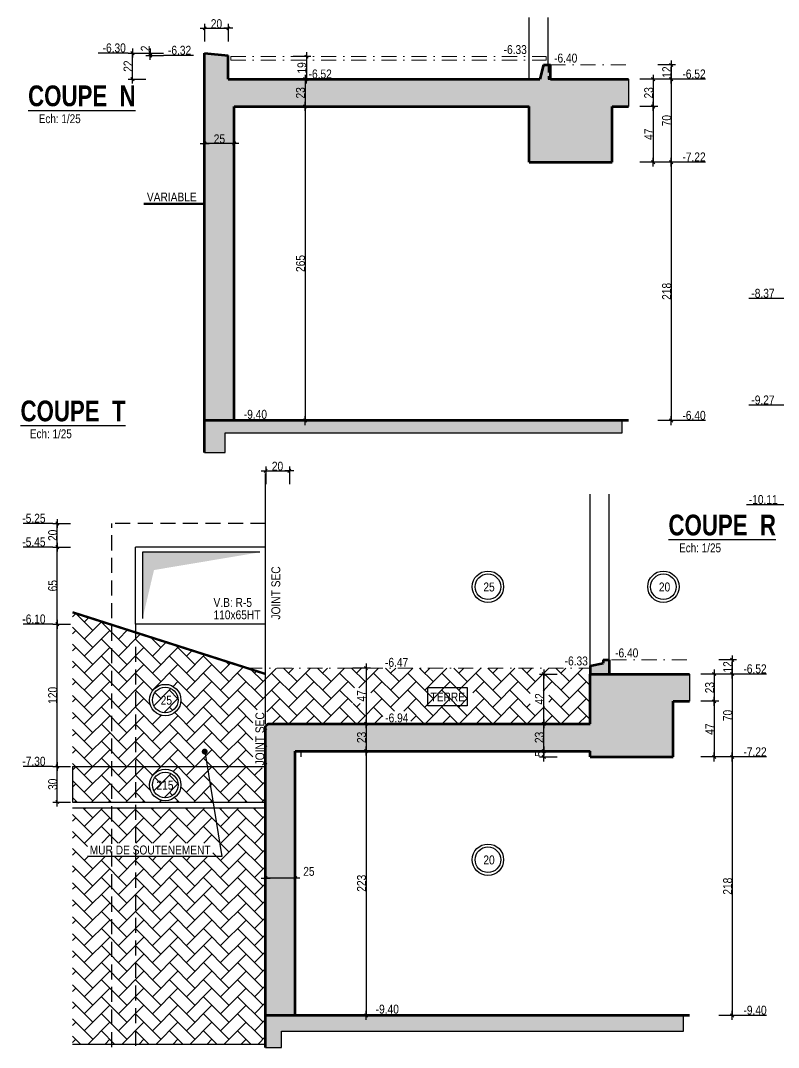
# Model space of a CAD drawing. Header units: millimetres. Extents: x 16050 to 21990, y -27198 to -22998.
# Drawn here: x 19376 to 20656, y -25661 to -23929 of the extents above; entities that cross this region are included whole.
import ezdxf
from ezdxf.enums import TextEntityAlignment as Align

# ---------------------------------------------------------------- set-up
doc = ezdxf.new("R2010")
doc.units = ezdxf.units.MM
doc.linetypes.add('CACHEX2', pattern=[19.05, 12.7, -6.35])
doc.linetypes.add('TIRETPTX2', pattern=[50.8, 25.4, -12.7, 0, -12.7])
for name, color, linetype in [('01_cote_gen', 4, 'Continuous'), ('01_linteaux', 2, 'Continuous'), ('01_murs_sup', 2, 'CACHEX2'), ('01_poch_BN', 9, 'Continuous'), ('01_poch_murs', 253, 'Continuous'), ('01_resv', 32, 'Continuous'), ('01_texte', 230, 'Continuous'), ('AA_COTES', 2, 'Continuous')]:
    doc.layers.add(name, color=color, linetype=linetype)
doc.layers.add('01_murs_coup', color=5, linetype='Continuous', lineweight=60)
doc.layers.add('01_tram_axes', color=2, linetype='TIRETPTX2', lineweight=9)
doc.styles.add('ARIAL NA', font='ARIALN.TTF')
doc.styles.add('impact', font='impact.ttf')
doc.styles.add('MATTE_TXT', font='arial.ttf')
doc.styles.add('STYLE2', font='ARIALN.TTF')
doc.dimstyles.new('JB25', dxfattribs={"dimscale": 0.1, "dimtxt": 150, "dimasz": 15, "dimexe": 0.1, "dimexo": 0.1, "dimgap": 0.09, "dimtad": 1, "dimdec": 1, "dimlfac": 0.5, "dimdsep": 46, "dimtxsty": 'STYLE2', "dimblk1": 'BOND_G', "dimblk2": 'BOND_D', "dimsah": 1, "dimcen": 1.5, "dimdle": 0.01, "dimse1": 1, "dimse2": 1, "dimclrd": 4, "dimclre": 2, "dimclrt": 6, "dimazin": 2, "dimtfac": 2.333333, "dimtdec": 1, "dimtix": 1, "dimtmove": 2, "dimatfit": 3, "dimldrblk": 'BOND_G', "dimfxl": 1, "dimtolj": 1, "dimtzin": 0, "dimarcsym": 0})

# ---------------------------------------------------------------- blocks, each defined once
blk = doc.blocks.new('BOND_G')
at = {"layer": 'AA_COTES', "color": 0}
for p, q in [((0, -5), (0, 15)), ((5, 0), (-5, 0)), ((1.8, 1.8), (-1.8, -1.8))]:
    blk.add_line(p, q, dxfattribs=at)
blk = doc.blocks.new('BOND_D')
at = {"layer": 'AA_COTES', "color": 0}
for p, q in [((5, 0), (-5, 0)), ((-1.8, -1.8), (1.8, 1.8)), ((0, 5), (0, -15))]:
    blk.add_line(p, q, dxfattribs=at)
blk = doc.blocks.new('*D7612')
at = {"layer": '01_cote_gen', "color": 4, "lineweight": -2, "ltscale": 0.1, "transparency": 16777216}
blk.add_line((20474.5, -24005.2), (20474.5, -24026.2), dxfattribs=at)
at = {"layer": 'Defpoints', "color": 0, "ltscale": 0.1, "transparency": 16777216}
for p in [(20432.1, -24003.7), (20432.1, -24027.7), (20474.5, -24027.7)]:
    blk.add_point(p, dxfattribs=at)
at = {"layer": '01_cote_gen', "color": 4, "lineweight": -2, "ltscale": 0.1, "transparency": 16777216, "xscale": 1.5, "yscale": 1.5, "zscale": 1.5}
for name, p, rotation in [('BOND_G', (20474.5, -24003.7), 90), ('BOND_D', (20474.5, -24027.7), 270)]:
    blk.add_blockref(name, p, dxfattribs=dict(at, rotation=rotation))
at = {"layer": '01_cote_gen', "color": 6, "ltscale": 0.1, "transparency": 16777216, "insert": (20467, -24015.7), "char_height": 15, "attachment_point": 5, "rotation": 90, "style": 'STYLE2'}
blk.add_mtext('\\A1;12', dxfattribs=at)
blk = doc.blocks.new('*D7613')
at = {"layer": '01_cote_gen', "color": 4, "lineweight": -2, "ltscale": 0.1, "transparency": 16777216}
blk.add_line((20444.3, -24029.2), (20444.3, -24072.2), dxfattribs=at)
at = {"layer": 'Defpoints', "color": 0, "ltscale": 0.1, "transparency": 16777216}
for p in [(20417.1, -24027.7), (20417.1, -24073.7), (20444.3, -24073.7)]:
    blk.add_point(p, dxfattribs=at)
at = {"layer": '01_cote_gen', "color": 4, "lineweight": -2, "ltscale": 0.1, "transparency": 16777216, "xscale": 1.5, "yscale": 1.5, "zscale": 1.5}
for name, p, rotation in [('BOND_G', (20444.3, -24027.7), 90), ('BOND_D', (20444.3, -24073.7), 270)]:
    blk.add_blockref(name, p, dxfattribs=dict(at, rotation=rotation))
at = {"layer": '01_cote_gen', "color": 6, "ltscale": 0.1, "transparency": 16777216, "insert": (20436.6, -24050.7), "char_height": 15, "attachment_point": 5, "rotation": 90, "style": 'STYLE2'}
blk.add_mtext('\\A1;23', dxfattribs=at)
blk = doc.blocks.new('*D7614')
at = {"layer": '01_cote_gen', "color": 4, "lineweight": -2, "ltscale": 0.1, "transparency": 16777216}
blk.add_line((20444.3, -24075.2), (20444.3, -24166.2), dxfattribs=at)
at = {"layer": 'Defpoints', "color": 0, "ltscale": 0.1, "transparency": 16777216}
for p in [(20412.3, -24073.7), (20401.1, -24167.7), (20444.3, -24167.7)]:
    blk.add_point(p, dxfattribs=at)
at = {"layer": '01_cote_gen', "color": 4, "lineweight": -2, "ltscale": 0.1, "transparency": 16777216, "xscale": 1.5, "yscale": 1.5, "zscale": 1.5}
for name, p, rotation in [('BOND_G', (20444.3, -24073.7), 90), ('BOND_D', (20444.3, -24167.7), 270)]:
    blk.add_blockref(name, p, dxfattribs=dict(at, rotation=rotation))
at = {"layer": '01_cote_gen', "color": 6, "ltscale": 0.1, "transparency": 16777216, "insert": (20436.7, -24120.7), "char_height": 15, "attachment_point": 5, "rotation": 90, "style": 'STYLE2'}
blk.add_mtext('\\A1;47', dxfattribs=at)
blk = doc.blocks.new('*D7615')
at = {"layer": '01_cote_gen', "color": 4, "lineweight": -2, "ltscale": 0.1, "transparency": 16777216}
blk.add_line((19856.3, -24029.2), (19856.3, -24072.2), dxfattribs=at)
at = {"layer": 'Defpoints', "color": 0, "ltscale": 0.1, "transparency": 16777216}
for p in [(19837.1, -24027.7), (19833.2, -24073.7), (19856.3, -24073.7)]:
    blk.add_point(p, dxfattribs=at)
at = {"layer": '01_cote_gen', "color": 4, "lineweight": -2, "ltscale": 0.1, "transparency": 16777216, "xscale": 1.5, "yscale": 1.5, "zscale": 1.5}
for name, p, rotation in [('BOND_G', (19856.3, -24027.7), 90), ('BOND_D', (19856.3, -24073.7), 270)]:
    blk.add_blockref(name, p, dxfattribs=dict(at, rotation=rotation))
at = {"layer": '01_cote_gen', "color": 6, "ltscale": 0.1, "transparency": 16777216, "insert": (19848.6, -24050.7), "char_height": 15, "attachment_point": 5, "rotation": 90, "style": 'STYLE2'}
blk.add_mtext('\\A1;23', dxfattribs=at)
blk = doc.blocks.new('*D7616')
at = {"layer": '01_cote_gen', "color": 4, "lineweight": -2, "ltscale": 0.1, "transparency": 16777216}
blk.add_line((19858.7, -23991.2), (19858.7, -24026.2), dxfattribs=at)
at = {"layer": 'Defpoints', "color": 0, "ltscale": 0.1, "transparency": 16777216}
for p in [(19845.6, -23989.7), (19829.9, -24027.7), (19858.7, -24027.7)]:
    blk.add_point(p, dxfattribs=at)
at = {"layer": '01_cote_gen', "color": 4, "lineweight": -2, "ltscale": 0.1, "transparency": 16777216, "xscale": 1.5, "yscale": 1.5, "zscale": 1.5}
for name, p, rotation in [('BOND_G', (19858.7, -23989.7), 90), ('BOND_D', (19858.7, -24027.7), 270)]:
    blk.add_blockref(name, p, dxfattribs=dict(at, rotation=rotation))
at = {"layer": '01_cote_gen', "color": 6, "ltscale": 0.1, "transparency": 16777216, "insert": (19851, -24008.7), "char_height": 15, "attachment_point": 5, "rotation": 90, "style": 'STYLE2'}
blk.add_mtext('\\A1;19', dxfattribs=at)
blk = doc.blocks.new('*D7617')
at = {"layer": '01_cote_gen', "color": 4, "lineweight": -2, "ltscale": 0.1, "transparency": 16777216}
blk.add_line((19565, -24026.2), (19565, -23985.2), dxfattribs=at)
at = {"layer": 'Defpoints', "color": 0, "ltscale": 0.1, "transparency": 16777216}
for p in [(19565, -23983.7), (19663.5, -23983.7), (19587.5, -24027.7)]:
    blk.add_point(p, dxfattribs=at)
at = {"layer": '01_cote_gen', "color": 4, "lineweight": -2, "ltscale": 0.1, "transparency": 16777216, "xscale": 1.5, "yscale": 1.5, "zscale": 1.5}
for name, p, rotation in [('BOND_D', (19565, -23983.7), 90), ('BOND_G', (19565, -24027.7), 270)]:
    blk.add_blockref(name, p, dxfattribs=dict(at, rotation=rotation))
at = {"layer": '01_cote_gen', "color": 6, "ltscale": 0.1, "transparency": 16777216, "insert": (19557.4, -24005.7), "char_height": 15, "attachment_point": 5, "rotation": 90, "style": 'STYLE2'}
blk.add_mtext('\\A1;22', dxfattribs=at)
blk = doc.blocks.new('*D7611')
at = {"layer": '01_cote_gen', "color": 4, "lineweight": -2, "ltscale": 0.1, "transparency": 16777216}
blk.add_line((19595, -23986.2), (19595, -23985.2), dxfattribs=at)
at = {"layer": 'Defpoints', "color": 0, "ltscale": 0.1, "transparency": 16777216}
for p in [(19595, -23983.7), (19662.1, -23983.7), (19702.1, -23987.7)]:
    blk.add_point(p, dxfattribs=at)
at = {"layer": '01_cote_gen', "color": 4, "lineweight": -2, "ltscale": 0.1, "transparency": 16777216, "xscale": 1.5, "yscale": 1.5, "zscale": 1.5}
for name, p, rotation in [('BOND_D', (19595, -23983.7), 90), ('BOND_G', (19595, -23987.7), 270)]:
    blk.add_blockref(name, p, dxfattribs=dict(at, rotation=rotation))
at = {"layer": '01_cote_gen', "color": 6, "ltscale": 0.1, "transparency": 16777216, "insert": (19586.5, -23975.8), "char_height": 15, "attachment_point": 5, "rotation": 90, "style": 'STYLE2'}
blk.add_mtext('\\A1;2', dxfattribs=at)
blk = doc.blocks.new('*D7618')
at = {"layer": '01_cote_gen', "color": 4, "lineweight": -2, "ltscale": 0.1, "transparency": 16777216}
blk.add_line((19688.2, -23941.9), (19725.2, -23941.9), dxfattribs=at)
at = {"layer": 'Defpoints', "color": 0, "ltscale": 0.1, "transparency": 16777216}
for p in [(19726.7, -23941.9), (19686.7, -23994.8), (19726.7, -23998.8)]:
    blk.add_point(p, dxfattribs=at)
at = {"layer": '01_cote_gen', "color": 4, "lineweight": -2, "ltscale": 0.1, "transparency": 16777216, "xscale": 1.5, "yscale": 1.5, "zscale": 1.5, "rotation": 180}
blk.add_blockref('BOND_G', (19686.7, -23941.9), dxfattribs=at)
at = {"layer": '01_cote_gen', "color": 4, "lineweight": -2, "ltscale": 0.1, "transparency": 16777216, "xscale": 1.5, "yscale": 1.5, "zscale": 1.5}
blk.add_blockref('BOND_D', (19726.7, -23941.9), dxfattribs=at)
at = {"layer": '01_cote_gen', "color": 6, "ltscale": 0.1, "transparency": 16777216, "insert": (19706.7, -23934.2), "char_height": 15, "attachment_point": 5, "style": 'STYLE2'}
blk.add_mtext('\\A1;20', dxfattribs=at)
blk = doc.blocks.new('*D7674')
at = {"layer": '01_cote_gen', "color": 4, "lineweight": -2, "ltscale": 0.1, "transparency": 16777216}
blk.add_line((20474.5, -24029.2), (20474.5, -24166.2), dxfattribs=at)
at = {"layer": 'Defpoints', "color": 0, "ltscale": 0.1, "transparency": 16777216}
for p in [(20460.9, -24027.7), (20451.8, -24167.7), (20474.5, -24167.7)]:
    blk.add_point(p, dxfattribs=at)
at = {"layer": '01_cote_gen', "color": 4, "lineweight": -2, "ltscale": 0.1, "transparency": 16777216, "xscale": 1.5, "yscale": 1.5, "zscale": 1.5}
for name, p, rotation in [('BOND_G', (20474.5, -24027.7), 90), ('BOND_D', (20474.5, -24167.7), 270)]:
    blk.add_blockref(name, p, dxfattribs=dict(at, rotation=rotation))
at = {"layer": '01_cote_gen', "color": 6, "ltscale": 0.1, "transparency": 16777216, "insert": (20466.9, -24097.7), "char_height": 15, "attachment_point": 5, "rotation": 90, "style": 'STYLE2'}
blk.add_mtext('\\A1;70', dxfattribs=at)
blk = doc.blocks.new('*D7675')
at = {"layer": '01_cote_gen', "color": 4, "lineweight": -2, "ltscale": 0.1, "transparency": 16777216}
blk.add_line((20474.5, -24169.2), (20474.5, -24602.2), dxfattribs=at)
at = {"layer": 'Defpoints', "color": 0, "ltscale": 0.1, "transparency": 16777216}
for p in [(20337.5, -24167.7), (20358.9, -24603.7), (20474.5, -24603.7)]:
    blk.add_point(p, dxfattribs=at)
at = {"layer": '01_cote_gen', "color": 4, "lineweight": -2, "ltscale": 0.1, "transparency": 16777216, "xscale": 1.5, "yscale": 1.5, "zscale": 1.5}
for name, p, rotation in [('BOND_G', (20474.5, -24167.7), 90), ('BOND_D', (20474.5, -24603.7), 270)]:
    blk.add_blockref(name, p, dxfattribs=dict(at, rotation=rotation))
at = {"layer": '01_cote_gen', "color": 6, "ltscale": 0.1, "transparency": 16777216, "insert": (20466.9, -24385.7), "char_height": 15, "attachment_point": 5, "rotation": 90, "style": 'STYLE2'}
blk.add_mtext('\\A1;218', dxfattribs=at)
blk = doc.blocks.new('*D7676')
at = {"layer": '01_cote_gen', "color": 4, "lineweight": -2, "ltscale": 0.1, "transparency": 16777216}
blk.add_line((19856.3, -24075.2), (19856.3, -24602.2), dxfattribs=at)
at = {"layer": 'Defpoints', "color": 0, "ltscale": 0.1, "transparency": 16777216}
for p in [(19901.6, -24073.7), (19856.3, -24603.7), (19886.7, -24603.7)]:
    blk.add_point(p, dxfattribs=at)
at = {"layer": '01_cote_gen', "color": 4, "lineweight": -2, "ltscale": 0.1, "transparency": 16777216, "xscale": 1.5, "yscale": 1.5, "zscale": 1.5}
for name, p, rotation in [('BOND_G', (19856.3, -24073.7), 90), ('BOND_D', (19856.3, -24603.7), 270)]:
    blk.add_blockref(name, p, dxfattribs=dict(at, rotation=rotation))
at = {"layer": '01_cote_gen', "color": 6, "ltscale": 0.1, "transparency": 16777216, "insert": (19848.6, -24338.7), "char_height": 15, "attachment_point": 5, "rotation": 90, "style": 'STYLE2'}
blk.add_mtext('\\A1;265', dxfattribs=at)
blk = doc.blocks.new('*D7677')
at = {"layer": '01_cote_gen', "color": 4, "lineweight": -2, "ltscale": 0.1, "transparency": 16777216}
blk.add_line((19735.2, -24136.1), (19688.2, -24136.1), dxfattribs=at)
at = {"layer": 'Defpoints', "color": 0, "ltscale": 0.1, "transparency": 16777216}
for p in [(19686.7, -24095.3), (19736.7, -24095.3), (19686.7, -24136.1)]:
    blk.add_point(p, dxfattribs=at)
at = {"layer": '01_cote_gen', "color": 4, "lineweight": -2, "ltscale": 0.1, "transparency": 16777216, "xscale": 1.5, "yscale": 1.5, "zscale": 1.5, "rotation": 180}
blk.add_blockref('BOND_D', (19686.7, -24136.1), dxfattribs=at)
at = {"layer": '01_cote_gen', "color": 4, "lineweight": -2, "ltscale": 0.1, "transparency": 16777216, "xscale": 1.5, "yscale": 1.5, "zscale": 1.5}
blk.add_blockref('BOND_G', (19736.7, -24136.1), dxfattribs=at)
at = {"layer": '01_cote_gen', "color": 6, "ltscale": 0.1, "transparency": 16777216, "insert": (19711.7, -24128.4), "char_height": 15, "attachment_point": 5, "style": 'STYLE2'}
blk.add_mtext('\\A1;25', dxfattribs=at)
blk = doc.blocks.new('*D7693')
at = {"layer": '01_cote_gen', "color": 4, "lineweight": -2, "ltscale": 0.1, "transparency": 16777216}
blk.add_line((20577.6, -25008.8), (20577.6, -25029.8), dxfattribs=at)
at = {"layer": 'Defpoints', "color": 0, "ltscale": 0.1, "transparency": 16777216}
for p in [(20535.1, -25007.3), (20535.1, -25031.3), (20577.6, -25031.3)]:
    blk.add_point(p, dxfattribs=at)
at = {"layer": '01_cote_gen', "color": 4, "lineweight": -2, "ltscale": 0.1, "transparency": 16777216, "xscale": 1.5, "yscale": 1.5, "zscale": 1.5}
for name, p, rotation in [('BOND_G', (20577.6, -25007.3), 90), ('BOND_D', (20577.6, -25031.3), 270)]:
    blk.add_blockref(name, p, dxfattribs=dict(at, rotation=rotation))
at = {"layer": '01_cote_gen', "color": 6, "ltscale": 0.1, "transparency": 16777216, "insert": (20570, -25019.3), "char_height": 15, "attachment_point": 5, "rotation": 90, "style": 'STYLE2'}
blk.add_mtext('\\A1;12', dxfattribs=at)
blk = doc.blocks.new('*D7694')
at = {"layer": '01_cote_gen', "color": 4, "lineweight": -2, "ltscale": 0.1, "transparency": 16777216}
blk.add_line((20547.3, -25032.8), (20547.3, -25075.8), dxfattribs=at)
at = {"layer": 'Defpoints', "color": 0, "ltscale": 0.1, "transparency": 16777216}
for p in [(20520.1, -25031.3), (20520.1, -25077.3), (20547.3, -25077.3)]:
    blk.add_point(p, dxfattribs=at)
at = {"layer": '01_cote_gen', "color": 4, "lineweight": -2, "ltscale": 0.1, "transparency": 16777216, "xscale": 1.5, "yscale": 1.5, "zscale": 1.5}
for name, p, rotation in [('BOND_G', (20547.3, -25031.3), 90), ('BOND_D', (20547.3, -25077.3), 270)]:
    blk.add_blockref(name, p, dxfattribs=dict(at, rotation=rotation))
at = {"layer": '01_cote_gen', "color": 6, "ltscale": 0.1, "transparency": 16777216, "insert": (20539.6, -25054.3), "char_height": 15, "attachment_point": 5, "rotation": 90, "style": 'STYLE2'}
blk.add_mtext('\\A1;23', dxfattribs=at)
blk = doc.blocks.new('*D7695')
at = {"layer": '01_cote_gen', "color": 4, "lineweight": -2, "ltscale": 0.1, "transparency": 16777216}
blk.add_line((20547.3, -25078.8), (20547.3, -25169.8), dxfattribs=at)
at = {"layer": 'Defpoints', "color": 0, "ltscale": 0.1, "transparency": 16777216}
for p in [(20515.3, -25077.3), (20504.2, -25171.3), (20547.3, -25171.3)]:
    blk.add_point(p, dxfattribs=at)
at = {"layer": '01_cote_gen', "color": 4, "lineweight": -2, "ltscale": 0.1, "transparency": 16777216, "xscale": 1.5, "yscale": 1.5, "zscale": 1.5}
for name, p, rotation in [('BOND_G', (20547.3, -25077.3), 90), ('BOND_D', (20547.3, -25171.3), 270)]:
    blk.add_blockref(name, p, dxfattribs=dict(at, rotation=rotation))
at = {"layer": '01_cote_gen', "color": 6, "ltscale": 0.1, "transparency": 16777216, "insert": (20539.8, -25124.3), "char_height": 15, "attachment_point": 5, "rotation": 90, "style": 'STYLE2'}
blk.add_mtext('\\A1;47', dxfattribs=at)
blk = doc.blocks.new('*D7698')
at = {"layer": '01_cote_gen', "color": 4, "lineweight": -2, "ltscale": 0.1, "transparency": 16777216}
blk.add_line((19959.3, -25116.8), (19959.3, -25159.8), dxfattribs=at)
at = {"layer": 'Defpoints', "color": 0, "ltscale": 0.1, "transparency": 16777216}
for p in [(19940.1, -25115.3), (19914.7, -25161.3), (19959.3, -25161.3)]:
    blk.add_point(p, dxfattribs=at)
at = {"layer": '01_cote_gen', "color": 4, "lineweight": -2, "ltscale": 0.1, "transparency": 16777216, "xscale": 1.5, "yscale": 1.5, "zscale": 1.5}
for name, p, rotation in [('BOND_G', (19959.3, -25115.3), 90), ('BOND_D', (19959.3, -25161.3), 270)]:
    blk.add_blockref(name, p, dxfattribs=dict(at, rotation=rotation))
at = {"layer": '01_cote_gen', "color": 6, "ltscale": 0.1, "transparency": 16777216, "insert": (19951.7, -25138.3), "char_height": 15, "attachment_point": 5, "rotation": 90, "style": 'STYLE2'}
blk.add_mtext('\\A1;23', dxfattribs=at)
blk = doc.blocks.new('*D7699')
at = {"layer": '01_cote_gen', "color": 4, "lineweight": -2, "ltscale": 0.1, "transparency": 16777216}
blk.add_line((19959.3, -25022.8), (19959.3, -25113.8), dxfattribs=at)
at = {"layer": 'Defpoints', "color": 0, "ltscale": 0.1, "transparency": 16777216}
for p in [(19946.2, -25021.3), (19905.2, -25115.3), (19959.3, -25115.3)]:
    blk.add_point(p, dxfattribs=at)
at = {"layer": '01_cote_gen', "color": 4, "lineweight": -2, "ltscale": 0.1, "transparency": 16777216, "xscale": 1.5, "yscale": 1.5, "zscale": 1.5}
for name, p, rotation in [('BOND_G', (19959.3, -25021.3), 90), ('BOND_D', (19959.3, -25115.3), 270)]:
    blk.add_blockref(name, p, dxfattribs=dict(at, rotation=rotation))
at = {"layer": '01_cote_gen', "color": 6, "ltscale": 0.1, "transparency": 16777216, "insert": (19951.8, -25068.3), "char_height": 15, "attachment_point": 5, "rotation": 90, "style": 'STYLE2'}
blk.add_mtext('\\A1;47', dxfattribs=at)
blk = doc.blocks.new('*D7696')
at = {"layer": '01_cote_gen', "color": 4, "lineweight": -2, "ltscale": 0.1, "transparency": 16777216}
blk.add_line((19791.3, -24688.4), (19828.3, -24688.4), dxfattribs=at)
at = {"layer": 'Defpoints', "color": 0, "ltscale": 0.1, "transparency": 16777216}
for p in [(19829.8, -24688.4), (19789.8, -24724.5), (19829.8, -24728.5)]:
    blk.add_point(p, dxfattribs=at)
at = {"layer": '01_cote_gen', "color": 4, "lineweight": -2, "ltscale": 0.1, "transparency": 16777216, "xscale": 1.5, "yscale": 1.5, "zscale": 1.5, "rotation": 180}
blk.add_blockref('BOND_G', (19789.8, -24688.4), dxfattribs=at)
at = {"layer": '01_cote_gen', "color": 4, "lineweight": -2, "ltscale": 0.1, "transparency": 16777216, "xscale": 1.5, "yscale": 1.5, "zscale": 1.5}
blk.add_blockref('BOND_D', (19829.8, -24688.4), dxfattribs=at)
at = {"layer": '01_cote_gen', "color": 6, "ltscale": 0.1, "transparency": 16777216, "insert": (19809.8, -24680.7), "char_height": 15, "attachment_point": 5, "style": 'STYLE2'}
blk.add_mtext('\\A1;20', dxfattribs=at)
blk = doc.blocks.new('*D7691')
at = {"layer": '01_cote_gen', "color": 4, "lineweight": -2, "ltscale": 0.1, "transparency": 16777216}
blk.add_line((20577.6, -25032.8), (20577.6, -25169.8), dxfattribs=at)
at = {"layer": 'Defpoints', "color": 0, "ltscale": 0.1, "transparency": 16777216}
for p in [(20563.9, -25031.3), (20554.8, -25171.3), (20577.6, -25171.3)]:
    blk.add_point(p, dxfattribs=at)
at = {"layer": '01_cote_gen', "color": 4, "lineweight": -2, "ltscale": 0.1, "transparency": 16777216, "xscale": 1.5, "yscale": 1.5, "zscale": 1.5}
for name, p, rotation in [('BOND_G', (20577.6, -25031.3), 90), ('BOND_D', (20577.6, -25171.3), 270)]:
    blk.add_blockref(name, p, dxfattribs=dict(at, rotation=rotation))
at = {"layer": '01_cote_gen', "color": 6, "ltscale": 0.1, "transparency": 16777216, "insert": (20569.9, -25101.3), "char_height": 15, "attachment_point": 5, "rotation": 90, "style": 'STYLE2'}
blk.add_mtext('\\A1;70', dxfattribs=at)
blk = doc.blocks.new('*D7692')
at = {"layer": '01_cote_gen', "color": 4, "lineweight": -2, "ltscale": 0.1, "transparency": 16777216}
blk.add_line((20577.6, -25172.8), (20577.6, -25605.8), dxfattribs=at)
at = {"layer": 'Defpoints', "color": 0, "ltscale": 0.1, "transparency": 16777216}
for p in [(20440.5, -25171.3), (20461.9, -25607.3), (20577.6, -25607.3)]:
    blk.add_point(p, dxfattribs=at)
at = {"layer": '01_cote_gen', "color": 4, "lineweight": -2, "ltscale": 0.1, "transparency": 16777216, "xscale": 1.5, "yscale": 1.5, "zscale": 1.5}
for name, p, rotation in [('BOND_G', (20577.6, -25171.3), 90), ('BOND_D', (20577.6, -25607.3), 270)]:
    blk.add_blockref(name, p, dxfattribs=dict(at, rotation=rotation))
at = {"layer": '01_cote_gen', "color": 6, "ltscale": 0.1, "transparency": 16777216, "insert": (20569.9, -25389.3), "char_height": 15, "attachment_point": 5, "rotation": 90, "style": 'STYLE2'}
blk.add_mtext('\\A1;218', dxfattribs=at)
blk = doc.blocks.new('*D7697')
at = {"layer": '01_cote_gen', "color": 4, "lineweight": -2, "ltscale": 0.1, "transparency": 16777216}
blk.add_line((19959.3, -25162.8), (19959.3, -25605.8), dxfattribs=at)
at = {"layer": 'Defpoints', "color": 0, "ltscale": 0.1, "transparency": 16777216}
for p in [(20004.7, -25161.3), (19959.3, -25607.3), (19989.7, -25607.3)]:
    blk.add_point(p, dxfattribs=at)
at = {"layer": '01_cote_gen', "color": 4, "lineweight": -2, "ltscale": 0.1, "transparency": 16777216, "xscale": 1.5, "yscale": 1.5, "zscale": 1.5}
for name, p, rotation in [('BOND_G', (19959.3, -25161.3), 90), ('BOND_D', (19959.3, -25607.3), 270)]:
    blk.add_blockref(name, p, dxfattribs=dict(at, rotation=rotation))
at = {"layer": '01_cote_gen', "color": 6, "ltscale": 0.1, "transparency": 16777216, "insert": (19951.7, -25384.3), "char_height": 15, "attachment_point": 5, "rotation": 90, "style": 'STYLE2'}
blk.add_mtext('\\A1;223', dxfattribs=at)
blk = doc.blocks.new('*D7700')
at = {"layer": '01_cote_gen', "color": 4, "lineweight": -2, "ltscale": 0.1, "transparency": 16777216}
blk.add_line((19437.9, -25245.8), (19437.9, -25188.8), dxfattribs=at)
at = {"layer": 'Defpoints', "color": 0, "ltscale": 0.1, "transparency": 16777216}
for p in [(19437.9, -25187.3), (19466.3, -25187.3), (19466.3, -25247.3)]:
    blk.add_point(p, dxfattribs=at)
at = {"layer": '01_cote_gen', "color": 4, "lineweight": -2, "ltscale": 0.1, "transparency": 16777216, "xscale": 1.5, "yscale": 1.5, "zscale": 1.5}
for name, p, rotation in [('BOND_D', (19437.9, -25187.3), 90), ('BOND_G', (19437.9, -25247.3), 270)]:
    blk.add_blockref(name, p, dxfattribs=dict(at, rotation=rotation))
at = {"layer": '01_cote_gen', "color": 6, "ltscale": 0.1, "transparency": 16777216, "insert": (19430.2, -25217.3), "char_height": 15, "attachment_point": 5, "rotation": 90, "style": 'STYLE2'}
blk.add_mtext('\\A1;30', dxfattribs=at)
blk = doc.blocks.new('*D7701')
at = {"layer": '01_cote_gen', "color": 4, "lineweight": -2, "ltscale": 0.1, "transparency": 16777216}
blk.add_line((19437.9, -25185.8), (19437.9, -24948.8), dxfattribs=at)
at = {"layer": 'Defpoints', "color": 0, "ltscale": 0.1, "transparency": 16777216}
for p in [(19437.9, -24947.3), (19690, -24947.3), (19663.2, -25187.3)]:
    blk.add_point(p, dxfattribs=at)
at = {"layer": '01_cote_gen', "color": 4, "lineweight": -2, "ltscale": 0.1, "transparency": 16777216, "xscale": 1.5, "yscale": 1.5, "zscale": 1.5}
for name, p, rotation in [('BOND_D', (19437.9, -24947.3), 90), ('BOND_G', (19437.9, -25187.3), 270)]:
    blk.add_blockref(name, p, dxfattribs=dict(at, rotation=rotation))
at = {"layer": '01_cote_gen', "color": 6, "ltscale": 0.1, "transparency": 16777216, "insert": (19430.2, -25067.3), "char_height": 15, "attachment_point": 5, "rotation": 90, "style": 'STYLE2'}
blk.add_mtext('\\A1;120', dxfattribs=at)
blk = doc.blocks.new('*D7702')
at = {"layer": '01_cote_gen', "color": 4, "lineweight": -2, "ltscale": 0.1, "transparency": 16777216}
blk.add_line((19437.9, -24945.8), (19437.9, -24818.8), dxfattribs=at)
at = {"layer": 'Defpoints', "color": 0, "ltscale": 0.1, "transparency": 16777216}
for p in [(19437.9, -24817.3), (19604.7, -24817.3), (19460.4, -24947.3)]:
    blk.add_point(p, dxfattribs=at)
at = {"layer": '01_cote_gen', "color": 4, "lineweight": -2, "ltscale": 0.1, "transparency": 16777216, "xscale": 1.5, "yscale": 1.5, "zscale": 1.5}
for name, p, rotation in [('BOND_D', (19437.9, -24817.3), 90), ('BOND_G', (19437.9, -24947.3), 270)]:
    blk.add_blockref(name, p, dxfattribs=dict(at, rotation=rotation))
at = {"layer": '01_cote_gen', "color": 6, "ltscale": 0.1, "transparency": 16777216, "insert": (19430.2, -24882.3), "char_height": 15, "attachment_point": 5, "rotation": 90, "style": 'STYLE2'}
blk.add_mtext('\\A1;65', dxfattribs=at)
blk = doc.blocks.new('*D7703')
at = {"layer": '01_cote_gen', "color": 4, "lineweight": -2, "ltscale": 0.1, "transparency": 16777216}
blk.add_line((19437.9, -24815.8), (19437.9, -24778.8), dxfattribs=at)
at = {"layer": 'Defpoints', "color": 0, "ltscale": 0.1, "transparency": 16777216}
for p in [(19437.9, -24777.3), (19604.7, -24777.3), (19604.7, -24817.3)]:
    blk.add_point(p, dxfattribs=at)
at = {"layer": '01_cote_gen', "color": 4, "lineweight": -2, "ltscale": 0.1, "transparency": 16777216, "xscale": 1.5, "yscale": 1.5, "zscale": 1.5}
for name, p, rotation in [('BOND_D', (19437.9, -24777.3), 90), ('BOND_G', (19437.9, -24817.3), 270)]:
    blk.add_blockref(name, p, dxfattribs=dict(at, rotation=rotation))
at = {"layer": '01_cote_gen', "color": 6, "ltscale": 0.1, "transparency": 16777216, "insert": (19430.2, -24797.3), "char_height": 15, "attachment_point": 5, "rotation": 90, "style": 'STYLE2'}
blk.add_mtext('\\A1;20', dxfattribs=at)
blk = doc.blocks.new('*D7704')
at = {"layer": '01_cote_gen', "color": 4, "lineweight": -2, "ltscale": 0.1, "transparency": 16777216}
blk.add_line((19838.3, -25375.9), (19791.3, -25375.9), dxfattribs=at)
at = {"layer": 'Defpoints', "color": 0, "ltscale": 0.1, "transparency": 16777216}
for p in [(19789.8, -25335.2), (19839.8, -25335.2), (19789.8, -25375.9)]:
    blk.add_point(p, dxfattribs=at)
at = {"layer": '01_cote_gen', "color": 4, "lineweight": -2, "ltscale": 0.1, "transparency": 16777216, "xscale": 1.5, "yscale": 1.5, "zscale": 1.5, "rotation": 180}
blk.add_blockref('BOND_D', (19789.8, -25375.9), dxfattribs=at)
at = {"layer": '01_cote_gen', "color": 4, "lineweight": -2, "ltscale": 0.1, "transparency": 16777216, "xscale": 1.5, "yscale": 1.5, "zscale": 1.5}
blk.add_blockref('BOND_G', (19839.8, -25375.9), dxfattribs=at)
at = {"layer": '01_cote_gen', "color": 6, "ltscale": 0.1, "transparency": 16777216, "insert": (19862.8, -25364.4), "char_height": 15, "attachment_point": 5, "style": 'STYLE2'}
blk.add_mtext('\\A1;25', dxfattribs=at)
blk = doc.blocks.new('*D7849')
at = {"layer": '01_cote_gen', "color": 4, "lineweight": -2, "ltscale": 200, "transparency": 16777216}
blk.add_line((20259.6, -25169.8), (20259.6, -25162.8), dxfattribs=at)
at = {"layer": 'Defpoints', "color": 0, "ltscale": 200, "transparency": 16777216}
for p in [(20259.6, -25161.3), (20337.8, -25161.3), (20337.8, -25171.3)]:
    blk.add_point(p, dxfattribs=at)
at = {"layer": '01_cote_gen', "color": 4, "lineweight": -2, "ltscale": 200, "transparency": 16777216, "xscale": 1.5, "yscale": 1.5, "zscale": 1.5}
for name, p, rotation in [('BOND_D', (20259.6, -25161.3), 90), ('BOND_G', (20259.6, -25171.3), 270)]:
    blk.add_blockref(name, p, dxfattribs=dict(at, rotation=rotation))
at = {"layer": '01_cote_gen', "color": 6, "ltscale": 200, "transparency": 16777216, "insert": (20252, -25166.3), "char_height": 15, "attachment_point": 5, "rotation": 90, "style": 'STYLE2'}
blk.add_mtext('\\A1;5', dxfattribs=at)
blk = doc.blocks.new('*D7850')
at = {"layer": '01_cote_gen', "color": 4, "lineweight": -2, "ltscale": 200, "transparency": 16777216}
blk.add_line((20259.6, -25159.8), (20259.6, -25116.8), dxfattribs=at)
at = {"layer": 'Defpoints', "color": 0, "ltscale": 200, "transparency": 16777216}
for p in [(20259.6, -25115.3), (20296.3, -25115.3), (20296.3, -25161.3)]:
    blk.add_point(p, dxfattribs=at)
at = {"layer": '01_cote_gen', "color": 4, "lineweight": -2, "ltscale": 200, "transparency": 16777216, "xscale": 1.5, "yscale": 1.5, "zscale": 1.5}
for name, p, rotation in [('BOND_D', (20259.6, -25115.3), 90), ('BOND_G', (20259.6, -25161.3), 270)]:
    blk.add_blockref(name, p, dxfattribs=dict(at, rotation=rotation))
at = {"layer": '01_cote_gen', "color": 6, "ltscale": 200, "transparency": 16777216, "insert": (20252, -25138.3), "char_height": 15, "attachment_point": 5, "rotation": 90, "style": 'STYLE2'}
blk.add_mtext('\\A1;23', dxfattribs=at)
blk = doc.blocks.new('*D7851')
at = {"layer": '01_cote_gen', "color": 4, "lineweight": -2, "ltscale": 200, "transparency": 16777216}
blk.add_line((20259.6, -25113.8), (20259.6, -25032.8), dxfattribs=at)
at = {"layer": 'Defpoints', "color": 0, "ltscale": 200, "transparency": 16777216}
for p in [(20259.6, -25031.3), (20337.8, -25031.3), (20337.8, -25115.3)]:
    blk.add_point(p, dxfattribs=at)
at = {"layer": '01_cote_gen', "color": 4, "lineweight": -2, "ltscale": 200, "transparency": 16777216, "xscale": 1.5, "yscale": 1.5, "zscale": 1.5}
for name, p, rotation in [('BOND_D', (20259.6, -25031.3), 90), ('BOND_G', (20259.6, -25115.3), 270)]:
    blk.add_blockref(name, p, dxfattribs=dict(at, rotation=rotation))
at = {"layer": '01_cote_gen', "color": 6, "ltscale": 200, "transparency": 16777216, "insert": (20252.1, -25073.3), "char_height": 15, "attachment_point": 5, "rotation": 90, "style": 'STYLE2'}
blk.add_mtext('\\A1;42', dxfattribs=at)

msp = doc.modelspace()

# ---------------------------------------------------------------- hatches: boundary and pattern name
at = {"layer": '01_poch_BN', "ltscale": 200}
h = msp.add_hatch(color=256, dxfattribs=at)
h.dxf.hatch_style = 1
h.paths.add_polyline_path([(20374.74, -24073.71), (20402.31, -24073.71), (20402.31, -24027.71), (20270.74, -24027.71), (20270.74, -24003.71), (20258.74, -24003.71), (20252.74, -24027.71), (19726.74, -24027.71), (19726.74, -23987.71), (19686.74, -23983.71), (19686.74, -24603.71), (19736.74, -24603.71), (19736.74, -24073.71), (20234.74, -24073.71), (20234.74, -24167.71), (20374.74, -24167.71)])
h.paths.add_polyline_path([(20391.61, -24603.71), (19686.74, -24603.71), (19686.74, -24657.82), (19721.65, -24657.82), (19721.65, -24624.33), (20391.61, -24624.33)])
h = msp.add_hatch(color=256, dxfattribs=at)
h.dxf.hatch_style = 1
h.paths.add_polyline_path([(20369.77, -25007.27), (20359.77, -25007.27), (20359.77, -25013.27), (20337.77, -25017.27), (20337.77, -25031.27), (20369.77, -25031.27)])
h = msp.add_hatch(color=256, dxfattribs=at)
h.dxf.hatch_style = 1
h.paths.add_polyline_path([(19839.77, -25161.27), (20337.77, -25161.27), (20337.77, -25171.27), (20477.77, -25171.27), (20477.77, -25077.27), (20505.34, -25077.27), (20505.34, -25031.27), (20337.77, -25031.27), (20337.77, -25115.27), (19793.77, -25115.27), (19789.77, -25119.27), (19789.77, -25607.27), (19839.77, -25607.27)])
h.paths.add_polyline_path([(20495.61, -25607.27), (19789.77, -25607.27), (19789.77, -25661.37), (19816.54, -25661.37), (19816.54, -25634.07), (20495.61, -25634.07)])
h.paths.add_polyline_path([(19601.67, -25230.44), (19638, -25230.44), (19638, -25207.46), (19601.67, -25207.46)], flags=8)
edge = h.paths.add_edge_path()
edge.add_arc((19620.19, -25218.51), 21.62, 0, 360)
edge = h.paths.add_edge_path()
edge.add_arc((19620.19, -25218.51), 21.62, 0, 360)
at = {"layer": '01_poch_murs', "ltscale": 200}
h = msp.add_hatch(dxfattribs=at)
h.set_pattern_fill('AR-HBONE', color=256, scale=0.2)
edge = h.paths.add_edge_path()
edge.add_line((20337.77, -25031.27), (20337.77, -25021.27))
edge.add_line((20337.77, -25021.27), (19789.77, -25021.27))
edge.add_line((19789.77, -25021.27), (19789.77, -25031.27))
edge.add_line((19789.77, -25031.27), (19569.77, -24961))
edge.add_line((19569.77, -24961), (19569.77, -25187.27))
edge.add_line((19569.77, -25187.27), (19690.95, -25187.27))
edge.add_line((19690.95, -25187.27), (19687.27, -25164.72))
edge.add_arc((19686.87, -25162.26), 2.5, 180, 279.27575, ccw=False)
edge.add_arc((19686.87, -25162.26), 2.5, 0, 180, ccw=False)
edge.add_arc((19686.87, -25162.26), 2.5, -80.72425, 0, ccw=False)
edge.add_line((19687.27, -25164.72), (19690.95, -25187.27))
edge.add_line((19690.95, -25187.27), (19789.77, -25187.27))
edge.add_line((19789.77, -25187.27), (19789.77, -25119.27))
edge.add_line((19789.77, -25119.27), (19793.77, -25115.27))
edge.add_line((19793.77, -25115.27), (20337.77, -25115.27))
edge.add_line((20337.77, -25115.27), (20337.77, -25031.27))
edge = h.paths.add_edge_path(flags=16)
edge.add_arc((19620.19, -25075.19), 26.48, 0, 360)
edge = h.paths.add_edge_path(flags=16)
edge.add_arc((19620.19, -25075.19), 21.62, 0, 360)
h.paths.add_polyline_path([(19569.77, -24961), (19529.77, -24948.22), (19529.77, -25187.27), (19569.77, -25187.27)])
h.paths.add_polyline_path([(19529.77, -24948.22), (19463.68, -24927.12), (19463.68, -25187.27), (19529.77, -25187.27)])
h.paths.add_polyline_path([(19690.95, -25187.27), (19569.77, -25187.27), (19569.77, -25247.27), (19700.75, -25247.27)])
edge = h.paths.add_edge_path(flags=16)
edge.add_arc((19620.19, -25218.51), 26.48, 0, 360)
edge = h.paths.add_edge_path(flags=16)
edge.add_arc((19620.19, -25218.51), 21.62, 0, 360)
h.paths.add_polyline_path([(19529.77, -25187.27), (19463.68, -25187.27), (19463.68, -25247.27), (19529.77, -25247.27)])
h.paths.add_polyline_path([(19569.77, -25187.27), (19529.77, -25187.27), (19529.77, -25247.27), (19569.77, -25247.27)])
h.paths.add_polyline_path([(19789.77, -25187.27), (19690.95, -25187.27), (19700.75, -25247.27), (19789.77, -25247.27)])
h.paths.add_polyline_path([(19789.77, -25257.27), (19702.38, -25257.27), (19715.75, -25339.13), (19569.77, -25339.13), (19569.77, -25655.69), (19789.77, -25655.69)])
h.paths.add_polyline_path([(19702.38, -25257.27), (19569.77, -25257.27), (19569.77, -25339.13), (19715.75, -25339.13)], flags=17)
h.paths.add_polyline_path([(19529.77, -25257.27), (19463.68, -25257.27), (19463.68, -25655.69), (19529.77, -25655.69)])
h.paths.add_polyline_path([(19569.77, -25257.27), (19529.77, -25257.27), (19529.77, -25339.13), (19569.77, -25339.13)])
h.paths.add_polyline_path([(19569.77, -25339.13), (19529.77, -25339.13), (19529.77, -25655.69), (19569.77, -25655.69)])
h.paths.add_polyline_path([(19967.5, -25081.26), (19967.5, -25054.65), (19936.27, -25054.65), (19936.27, -25081.26)], flags=16)
h.paths.add_polyline_path([(19736.92, -25105.85), (19705.69, -25105.85)], flags=16)
h.paths.add_polyline_path([(20267.75, -25086.21), (20267.75, -25059.6), (20236.53, -25059.6), (20236.53, -25086.21)], flags=16)
h.paths.add_polyline_path([(19987.85, -25116.94), (20034.68, -25116.94), (20034.68, -25093.96), (19987.85, -25093.96)], flags=17)
h.paths.add_polyline_path([(19791.66, -25189.38), (19791.66, -25091.87), (19768.38, -25091.87), (19768.38, -25189.38)])
h.paths.add_polyline_path([(19608.66, -25087.12), (19635.44, -25087.12), (19635.44, -25064.14), (19608.66, -25064.14)], flags=0)
h.paths.add_polyline_path([(19601.67, -25230.44), (19638, -25230.44), (19638, -25207.46), (19601.67, -25207.46)], flags=0)
h.paths.add_polyline_path([(19488.77, -25339.85), (19700.79, -25339.85), (19700.79, -25316.56), (19488.77, -25316.56)])
h.paths.add_polyline_path([(20130.25, -25058.81), (20130.25, -25081.32), (20139.71, -25081.32), (20139.71, -25058.81)])

# ---------------------------------------------------------------- linework, layer by layer
at = {"layer": '01_linteaux'}
for p, q in [((20234.74, -24027.71), (20234.74, -23923.91)), ((20266.74, -24003.71), (20266.74, -23923.91)), ((19789.77, -25115.27), (19789.77, -24692.9)), ((20337.77, -25017.27), (20337.77, -24727.61)), ((20369.77, -25007.27), (20369.77, -24727.61)), ((19789.77, -24817.27), (19569.77, -24817.27)), ((19569.77, -24947.27), (19569.77, -24817.27)), ((19789.77, -24947.27), (19789.77, -24817.27)), ((19789.77, -24947.27), (19569.77, -24947.27)), ((19463.68, -25187.27), (19789.77, -25187.27)), ((19463.68, -25247.27), (19789.77, -25247.27)), ((19463.68, -25257.27), (19789.77, -25257.27))]:
    msp.add_line(p, q, dxfattribs=at)
at = {"layer": '01_linteaux', "color": 253}
for p, q in [((19581.93, -24825.94), (19581.93, -24937.69)), ((19779.66, -24825.94), (19581.93, -24825.94))]:
    msp.add_line(p, q, dxfattribs=at)
at = {"layer": '01_linteaux', "const_width": 4}
for points in [[(19686.74, -24237.89), (19583.86, -24237.89)], [(19789.77, -25031.27), (19463.68, -24927.12)]]:
    msp.add_lwpolyline(points, dxfattribs=at)
at = {"layer": '01_linteaux', "color": 253}
for points in [[(19581.93, -24825.94), (19581.93, -24937.69), (19601.23, -24855.87)], [(19779.66, -24825.94), (19581.93, -24825.94), (19601.23, -24855.87)]]:
    msp.add_solid(points, dxfattribs=at)
at = {"layer": '01_murs_coup'}
for p, q in [((19686.74, -24657.82), (19686.74, -23983.71)), ((19686.74, -23983.71), (19726.74, -23987.71)), ((19726.74, -24027.71), (19726.74, -23987.71)), ((20258.74, -24003.71), (20252.74, -24027.71)), ((20258.74, -24003.71), (20270.74, -24003.71)), ((20270.74, -24027.71), (20270.74, -24003.71)), ((19726.74, -24027.71), (20252.74, -24027.71)), ((20270.74, -24027.71), (20402.31, -24027.71)), ((19736.74, -24073.71), (20234.74, -24073.71)), ((19736.74, -24603.71), (19736.74, -24073.71)), ((20234.74, -24167.71), (20234.74, -24073.71)), ((20374.74, -24073.71), (20402.31, -24073.71)), ((20374.74, -24167.71), (20374.74, -24073.71)), ((20234.74, -24167.71), (20374.74, -24167.71)), ((20402.31, -24603.71), (19686.74, -24603.71)), ((20337.77, -25017.27), (20359.77, -25013.27)), ((20337.77, -25017.27), (20337.77, -25031.27)), ((20359.77, -25007.27), (20369.77, -25007.27)), ((20359.77, -25007.27), (20359.77, -25013.27)), ((20369.77, -25007.27), (20369.77, -25031.27)), ((20337.77, -25031.27), (20505.34, -25031.27)), ((20337.77, -25115.27), (20337.77, -25031.27)), ((20477.77, -25077.27), (20505.34, -25077.27)), ((20477.77, -25171.27), (20477.77, -25077.27)), ((19793.77, -25115.27), (19789.77, -25119.27)), ((19789.77, -25661.37), (19789.77, -25119.27)), ((19793.77, -25115.27), (20337.77, -25115.27)), ((19839.77, -25607.27), (19839.77, -25161.27)), ((19839.77, -25161.27), (20337.77, -25161.27)), ((20337.77, -25171.27), (20337.77, -25161.27)), ((20337.77, -25171.27), (20477.77, -25171.27)), ((20505.34, -25607.27), (19789.77, -25607.27))]:
    msp.add_line(p, q, dxfattribs=at)
at = {"layer": '01_murs_sup'}
for p, q in [((20266.74, -24003.71), (20266.74, -24027.71)), ((20266.74, -24027.71), (20270.74, -24027.71))]:
    msp.add_line(p, q, dxfattribs=at)
at = {"layer": '01_murs_sup', "ltscale": 2}
for p, q in [((19789.77, -24777.27), (19529.77, -24777.27)), ((19529.77, -25660.86), (19529.77, -24777.27)), ((19569.77, -24947.27), (19569.77, -25660.86))]:
    msp.add_line(p, q, dxfattribs=at)
at = {"layer": '01_poch_BN', "ltscale": 200}
for p, q in [((20402.31, -24027.71), (20402.31, -24073.71)), ((20391.61, -24624.33), (20391.61, -24603.71)), ((19721.65, -24657.82), (19721.65, -24624.33)), ((19721.65, -24624.33), (20391.61, -24624.33)), ((19686.74, -24657.82), (19721.65, -24657.82)), ((20505.34, -25031.27), (20505.34, -25077.27)), ((19463.68, -25187.27), (19463.68, -25247.27)), ((20495.61, -25634.07), (20495.61, -25607.27)), ((19816.54, -25661.37), (19816.54, -25634.07)), ((19816.54, -25634.07), (20495.61, -25634.07)), ((19789.77, -25661.37), (19816.54, -25661.37))]:
    msp.add_line(p, q, dxfattribs=at)
at = {"layer": '01_poch_murs', "ltscale": 200}
msp.add_line((19463.68, -25655.69), (19789.77, -25655.69), dxfattribs=at)
at = {"layer": '01_resv'}
msp.add_line((19849.77, -25171.27), (19849.77, -25161.27), dxfattribs=at)
at = {"layer": '01_texte'}
for p, q in [((19557.46, -23983.71), (19507.11, -23983.71)), ((19667.8, -23987.71), (19617.46, -23987.71)), ((20532.39, -24027.71), (20482.05, -24027.71)), ((20532.39, -24167.71), (20482.05, -24167.71)), ((20667.95, -24397.71), (20605.92, -24397.71)), ((20667.95, -24577.71), (20605.92, -24577.71)), ((20532.39, -24603.71), (20482.05, -24603.71)), ((20667.95, -24745.71), (20601.63, -24745.71)), ((19430.36, -24777.27), (19380.02, -24777.27)), ((19430.36, -24817.27), (19380.02, -24817.27)), ((19430.36, -24947.27), (19380.02, -24947.27)), ((20635.42, -25031.27), (20585.08, -25031.27)), ((19686.87, -25162.26), (19715.75, -25339.13)), ((20635.42, -25171.27), (20585.08, -25171.27)), ((19430.36, -25187.27), (19380.02, -25187.27)), ((19715.75, -25339.13), (19488.85, -25339.13)), ((20635.42, -25607.27), (20585.08, -25607.27))]:
    msp.add_line(p, q, dxfattribs=at)
msp.add_lwpolyline([(20063.51, -25054.06), (20130.25, -25054.06), (20130.25, -25085.04), (20063.51, -25085.04)], close=True, dxfattribs=at)
at = {"layer": '01_texte', "const_width": 5}
msp.add_lwpolyline([(19684.37, -25162.26, 1), (19689.37, -25162.26, 1)], format="xyb", close=True, dxfattribs=at)
at = {"layer": '01_texte'}
for centre, radius in [((20165.11, -24884.1), 26.48), ((20165.11, -24884.1), 21.62), ((20461.48, -24884.1), 26.48), ((20461.48, -24884.1), 21.62), ((19620.19, -25075.19), 26.48), ((19620.19, -25075.19), 21.62), ((19620.19, -25218.51), 26.48), ((19620.19, -25218.51), 21.62), ((20165.11, -25344.65), 26.48), ((20165.11, -25344.65), 21.62)]:
    msp.add_circle(centre, radius, dxfattribs=at)
at = {"layer": '01_tram_axes'}
for p, q in [((19730.74, -23995.71), (19730.74, -23989.71)), ((19730.74, -23989.71), (20263.61, -23989.71)), ((19730.74, -23995.71), (20263.61, -23995.71)), ((20263.61, -23989.71), (20263.61, -23995.71)), ((20270.74, -24003.71), (20402.31, -24003.71)), ((20373.77, -25007.27), (20505.34, -25007.27)), ((19758.46, -25021.27), (20337.77, -25021.27))]:
    msp.add_line(p, q, dxfattribs=at)

# ---------------------------------------------------------------- texts
at = {"layer": '01_texte', "style": 'ARIAL NA'}
for s, p in [('-6.30', (19514.47, -23982.41)), ('-6.32', (19624.82, -23986.41)), ('-6.33', (20191.63, -23985.21)), ('-6.40', (20276.87, -23999.62)), ('-6.52', (19862.29, -24026.41)), ('-6.52', (20493.56, -24026.41)), ('-7.22', (20493.56, -24166.41)), ('VARIABLE', (19589.28, -24234)), ('-8.37', (20609.98, -24396.41)), ('-9.27', (20609.98, -24576.41)), ('-9.40', (19752.9, -24600.62)), ('-6.40', (20493.56, -24602.41)), ('-10.11', (20605.68, -24744.41)), ('-5.25', (19378.89, -24775.96)), ('-5.45', (19378.89, -24815.96)), ('25', (20157.42, -24891.95)), ('20', (20453.79, -24891.95)), ('V.B: R-5', (19701.73, -24918.11)), ('-6.10', (19378.89, -24945.96)), ('110x65HT', (19701.73, -24938.95)), ('-6.40', (20379.9, -25003.17)), ('-6.47', (19991.35, -25019.15)), ('-6.33', (20294.67, -25016.76)), ('-6.52', (20596.59, -25029.96)), ('25', (19612.49, -25083.03)), ('TERRE  ', (20068.18, -25077.56)), ('-6.94', (19991.68, -25112.85)), ('-7.22', (20596.59, -25169.96)), ('-7.30', (19378.89, -25185.96)), ('215', (19605.5, -25226.36)), ('MUR DE SOUTENEMENT', (19492.65, -25335.71)), ('20', (20157.42, -25352.49)), ('-9.40', (19975.57, -25604.17)), ('-9.40', (20596.59, -25605.96))]:
    msp.add_text(s, height=15, dxfattribs=at).set_placement(p)
at = {"layer": '01_texte', "style": 'impact'}
for s, p in [('%%UCOUPE  N', (19479.43, -24083.81)), ('%%UCOUPE  T', (19464.48, -24615.44)), ('%%UCOUPE  R', (20560.74, -24807.91))]:
    msp.add_text(s, height=35, dxfattribs=at).set_placement(p, align=Align.BOTTOM_CENTER)
at = {"layer": '01_texte', "style": 'MATTE_TXT', "width": 0.8}
for p in [(19442.04, -24106.37), (19427.09, -24638), (20523.36, -24830.47)]:
    msp.add_text('Ech: 1/25', height=15, dxfattribs=at).set_placement(p, align=Align.BOTTOM_CENTER)
at = {"layer": '01_texte', "style": 'ARIAL NA'}
for p in [(19814.41, -24939.4), (19787.52, -25185.49)]:
    msp.add_text('JOINT SEC', height=15, rotation=90, dxfattribs=at).set_placement(p)

# ---------------------------------------------------------------- dimensions: what is measured, and where the dimension line sits
at = {"layer": '01_cote_gen', "ltscale": 0.1}
for base, p1, p2, picture, middle in [((19726.74, -23941.9), (19686.74, -23994.78), (19726.74, -23998.78), '*D7618', (19706.74, -23934.23)), ((19686.74, -24136.07), (19736.74, -24095.34), (19686.74, -24095.34), '*D7677', (19711.74, -24128.4)), ((19829.77, -24688.38), (19789.77, -24724.5), (19829.77, -24728.5), '*D7696', (19809.77, -24680.72))]:
    dim = msp.add_linear_dim(base=base, p1=p1, p2=p2, dimstyle='JB25', dxfattribs=at)
    dim.commit()
    dim.dimension.update_dxf_attribs({"geometry": picture, "text_midpoint": middle})
for base, p1, p2, picture, middle in [((19564.96, -23983.71), (19587.46, -24027.71), (19663.47, -23983.71), '*D7617', (19557.42, -24005.71)), ((19858.71, -24027.71), (19845.59, -23989.71), (19829.93, -24027.71), '*D7616', (19851.04, -24008.71)), ((20474.55, -24027.71), (20432.07, -24003.71), (20432.07, -24027.71), '*D7612', (20467.01, -24015.71)), ((19856.32, -24073.71), (19837.11, -24027.71), (19833.22, -24073.71), '*D7615', (19848.65, -24050.71)), ((20444.25, -24073.71), (20417.09, -24027.71), (20417.09, -24073.71), '*D7613', (20436.58, -24050.71)), ((20474.55, -24167.71), (20460.88, -24027.71), (20451.75, -24167.71), '*D7674', (20466.88, -24097.71)), ((19856.32, -24603.71), (19901.64, -24073.71), (19886.7, -24603.71), '*D7676', (19848.65, -24338.71)), ((20444.25, -24167.71), (20412.31, -24073.71), (20401.14, -24167.71), '*D7614', (20436.74, -24120.71)), ((20474.55, -24603.71), (20337.47, -24167.71), (20358.88, -24603.71), '*D7675', (20466.88, -24385.71)), ((19437.86, -24777.27), (19604.72, -24817.27), (19604.72, -24777.27), '*D7703', (19430.19, -24797.27)), ((19437.86, -24817.27), (19460.36, -24947.27), (19604.72, -24817.27), '*D7702', (19430.19, -24882.27)), ((19437.86, -24947.27), (19663.24, -25187.27), (19690.03, -24947.27), '*D7701', (19430.19, -25067.27)), ((20577.58, -25031.27), (20535.1, -25007.27), (20535.1, -25031.27), '*D7693', (20570.04, -25019.27)), ((19959.35, -25115.27), (19946.23, -25021.27), (19905.21, -25115.27), '*D7699', (19951.84, -25068.27)), ((20547.28, -25077.27), (20520.12, -25031.27), (20520.12, -25077.27), '*D7694', (20539.61, -25054.27)), ((20577.58, -25171.27), (20563.91, -25031.27), (20554.78, -25171.27), '*D7691', (20569.91, -25101.27)), ((20547.28, -25171.27), (20515.34, -25077.27), (20504.17, -25171.27), '*D7695', (20539.77, -25124.27)), ((19959.35, -25161.27), (19940.14, -25115.27), (19914.67, -25161.27), '*D7698', (19951.68, -25138.27)), ((19959.35, -25607.27), (20004.67, -25161.27), (19989.73, -25607.27), '*D7697', (19951.68, -25384.27)), ((20577.58, -25607.27), (20440.5, -25171.27), (20461.91, -25607.27), '*D7692', (20569.91, -25389.27)), ((19437.86, -25187.27), (19466.32, -25247.27), (19466.32, -25187.27), '*D7700', (19430.19, -25217.27))]:
    dim = msp.add_linear_dim(base=base, p1=p1, p2=p2, angle=90, dimstyle='JB25', dxfattribs=at)
    dim.commit()
    dim.dimension.update_dxf_attribs({"geometry": picture, "text_midpoint": middle})
dim = msp.add_linear_dim(base=(19594.96, -23983.71), p1=(19702.08, -23987.71), p2=(19662.08, -23983.71), angle=90, dimstyle='JB25', dxfattribs=at)
dim.commit()
dim.dimension.update_dxf_attribs({"geometry": '*D7611', "text_midpoint": (19586.51, -23975.77), "dimtype": 160})
at = {"layer": '01_cote_gen', "ltscale": 200}
for base, p1, p2, picture, middle in [((20259.63, -25031.27), (20337.77, -25115.27), (20337.77, -25031.27), '*D7851', (20252.09, -25073.27)), ((20259.63, -25115.27), (20296.27, -25161.27), (20296.27, -25115.27), '*D7850', (20251.97, -25138.27)), ((20259.63, -25161.27), (20337.77, -25171.27), (20337.77, -25161.27), '*D7849', (20252, -25166.27))]:
    dim = msp.add_linear_dim(base=base, p1=p1, p2=p2, angle=90, dimstyle='JB25', dxfattribs=at)
    dim.commit()
    dim.dimension.update_dxf_attribs({"geometry": picture, "text_midpoint": middle})
at = {"layer": '01_cote_gen', "ltscale": 0.1}
dim = msp.add_linear_dim(base=(19789.77, -25375.92), p1=(19839.77, -25335.19), p2=(19789.77, -25335.19), dimstyle='JB25', dxfattribs=at)
dim.commit()
dim.dimension.update_dxf_attribs({"geometry": '*D7704', "text_midpoint": (19862.83, -25364.41), "dimtype": 160})

doc.saveas('drawing.dxf')
